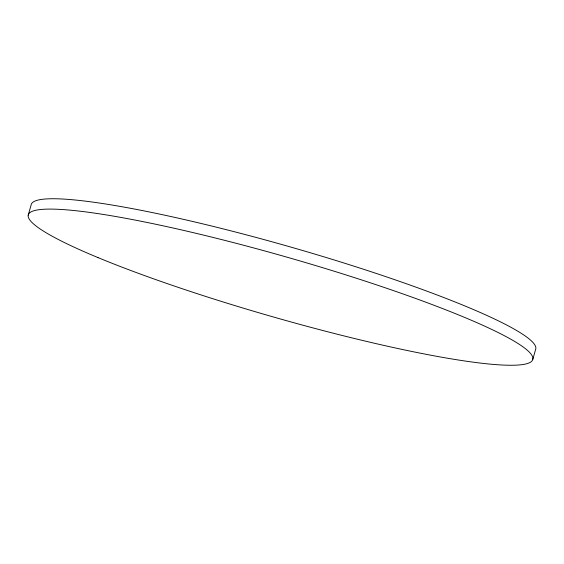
<?xml version="1.0" encoding="UTF-8"?>
<svg xmlns="http://www.w3.org/2000/svg" width="564" height="564" viewBox="0 0 564 564"><rect width="100%" height="100%" fill="white"/><g stroke="black" fill="none" stroke-linecap="round" stroke-linejoin="round"><path stroke-width="0.85" d="M28.2 215.152L31.168 204.81A262.408 30.618 16 0 1 289.283 246.644A262.408 30.618 16 0 1 535.8 348.848L532.832 359.19M98.002 257.593A262.408 30.618 16 0 0 522.736 364.548A262.408 30.618 16 0 0 220.813 239.376A262.408 30.618 16 0 0 98.002 257.593"/></g></svg>
